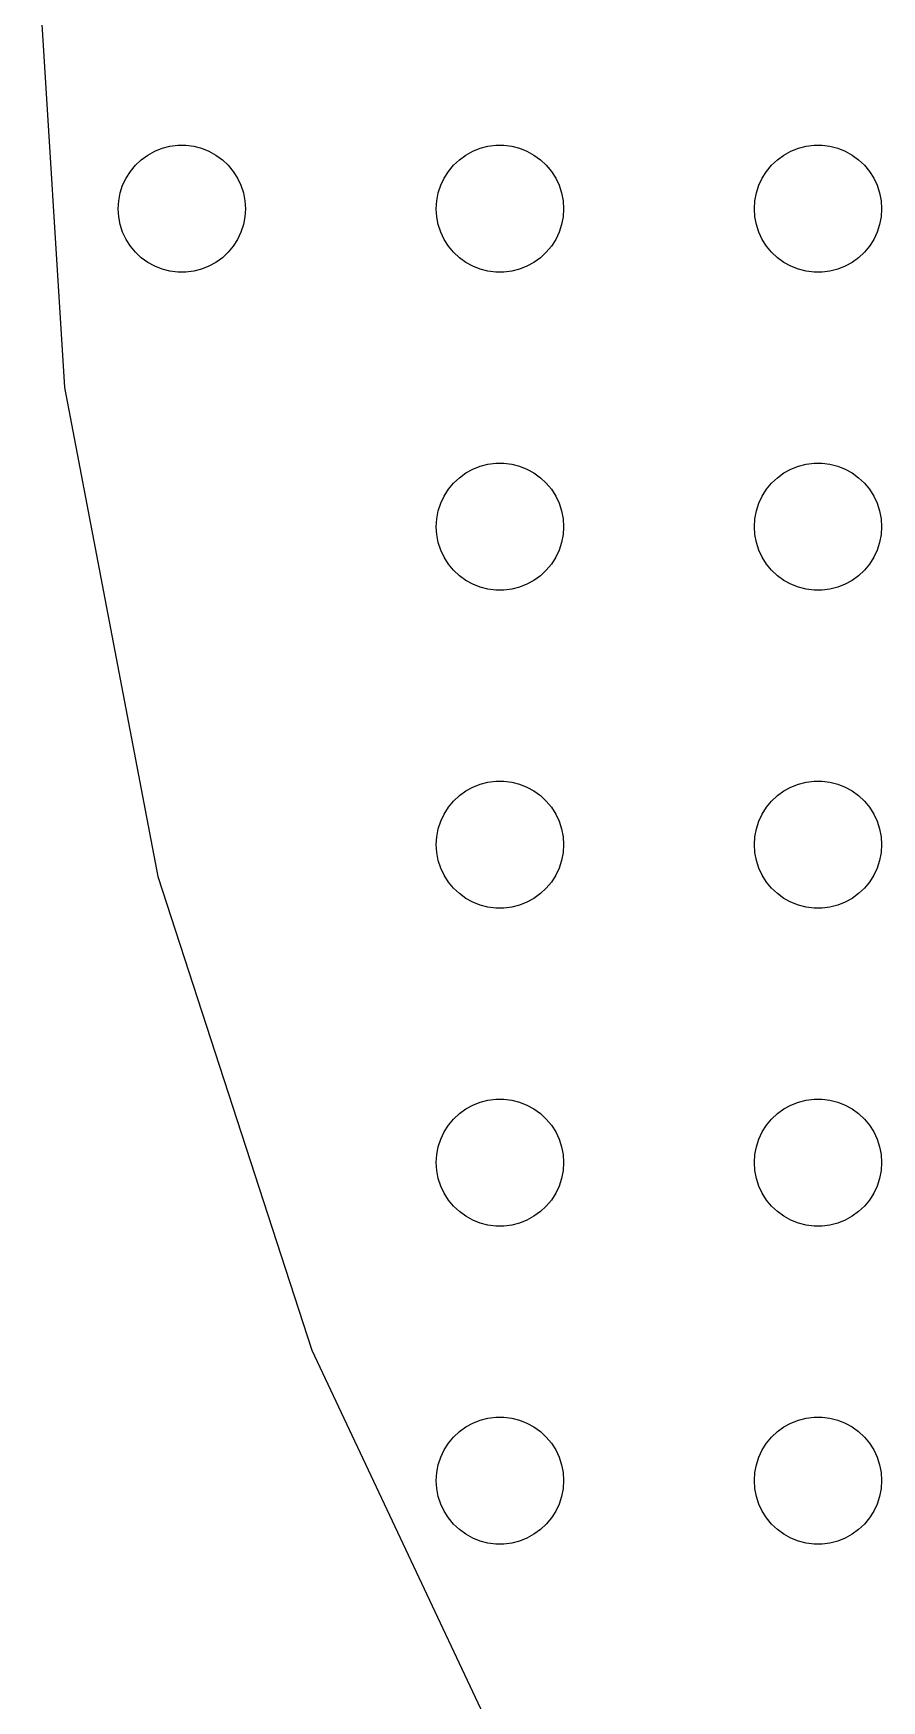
# Model space of a CAD drawing. Header units: metres. Extents: x -187 to 187, y -187 to 187.
# Drawn here: x -187 to -147, y -85.4 to -6.7 of the extents above; entities that cross this region are included whole.
import ezdxf

# ---------------------------------------------------------------- set-up
doc = ezdxf.new("R2010")
doc.units = ezdxf.units.M

msp = doc.modelspace()

# ---------------------------------------------------------------- linework, layer by layer
for p, q in [((-187, 0), (-185.525, -23.4373)), ((-181.912, -12.6884), (-181.607, -12.467)), ((-181.607, -12.467), (-181.277, -12.2855)), ((-181.277, -12.2855), (-180.927, -12.1468)), ((-180.927, -12.1468), (-180.562, -12.0531)), ((-180.562, -12.0531), (-180.188, -12.0059)), ((-180.188, -12.0059), (-179.812, -12.0059)), ((-179.812, -12.0059), (-179.438, -12.0531)), ((-179.438, -12.0531), (-179.073, -12.1468)), ((-179.073, -12.1468), (-178.723, -12.2855)), ((-178.723, -12.2855), (-178.393, -12.467)), ((-178.393, -12.467), (-178.088, -12.6884)), ((-166.912, -12.6884), (-166.607, -12.467)), ((-166.607, -12.467), (-166.277, -12.2855)), ((-166.277, -12.2855), (-165.927, -12.1468)), ((-165.927, -12.1468), (-165.562, -12.0531)), ((-165.562, -12.0531), (-165.188, -12.0059)), ((-165.188, -12.0059), (-164.812, -12.0059)), ((-164.812, -12.0059), (-164.438, -12.0531)), ((-164.438, -12.0531), (-164.073, -12.1468)), ((-164.073, -12.1468), (-163.723, -12.2855)), ((-163.723, -12.2855), (-163.393, -12.467)), ((-163.393, -12.467), (-163.088, -12.6884)), ((-151.912, -12.6884), (-151.607, -12.467)), ((-151.607, -12.467), (-151.277, -12.2855)), ((-151.277, -12.2855), (-150.927, -12.1468)), ((-150.927, -12.1468), (-150.562, -12.0531)), ((-150.562, -12.0531), (-150.188, -12.0059)), ((-150.188, -12.0059), (-149.812, -12.0059)), ((-149.812, -12.0059), (-149.438, -12.0531)), ((-149.438, -12.0531), (-149.073, -12.1468)), ((-149.073, -12.1468), (-148.723, -12.2855)), ((-148.723, -12.2855), (-148.393, -12.467)), ((-148.393, -12.467), (-148.088, -12.6884)), ((-182.629, -13.5547), (-182.427, -13.2366)), ((-182.427, -13.2366), (-182.187, -12.9464)), ((-182.187, -12.9464), (-181.912, -12.6884)), ((-178.088, -12.6884), (-177.813, -12.9464)), ((-177.813, -12.9464), (-177.573, -13.2366)), ((-177.573, -13.2366), (-177.371, -13.5547)), ((-167.629, -13.5547), (-167.427, -13.2366)), ((-167.427, -13.2366), (-167.187, -12.9464)), ((-167.187, -12.9464), (-166.912, -12.6884)), ((-163.088, -12.6884), (-162.813, -12.9464)), ((-162.813, -12.9464), (-162.573, -13.2366)), ((-162.573, -13.2366), (-162.371, -13.5547)), ((-152.629, -13.5547), (-152.427, -13.2366)), ((-152.427, -13.2366), (-152.187, -12.9464)), ((-152.187, -12.9464), (-151.912, -12.6884)), ((-148.088, -12.6884), (-147.813, -12.9464)), ((-147.813, -12.9464), (-147.573, -13.2366)), ((-147.573, -13.2366), (-147.371, -13.5547)), ((-182.906, -14.2539), (-182.789, -13.8956)), ((-182.789, -13.8956), (-182.629, -13.5547)), ((-177.371, -13.5547), (-177.211, -13.8956)), ((-177.211, -13.8956), (-177.094, -14.2539)), ((-167.906, -14.2539), (-167.789, -13.8956)), ((-167.789, -13.8956), (-167.629, -13.5547)), ((-162.371, -13.5547), (-162.211, -13.8956)), ((-162.211, -13.8956), (-162.094, -14.2539)), ((-152.906, -14.2539), (-152.789, -13.8956)), ((-152.789, -13.8956), (-152.629, -13.5547)), ((-147.371, -13.5547), (-147.211, -13.8956)), ((-147.211, -13.8956), (-147.094, -14.2539)), ((-183, -15), (-182.976, -14.624)), ((-182.976, -14.624), (-182.906, -14.2539)), ((-177.094, -14.2539), (-177.024, -14.624)), ((-177.024, -14.624), (-177, -15)), ((-168, -15), (-167.976, -14.624)), ((-167.976, -14.624), (-167.906, -14.2539)), ((-162.094, -14.2539), (-162.024, -14.624)), ((-162.024, -14.624), (-162, -15)), ((-153, -15), (-152.976, -14.624)), ((-152.976, -14.624), (-152.906, -14.2539)), ((-147.094, -14.2539), (-147.024, -14.624)), ((-147.024, -14.624), (-147, -15)), ((-182.976, -15.376), (-183, -15)), ((-182.906, -15.7461), (-182.976, -15.376)), ((-177.024, -15.376), (-177.094, -15.7461)), ((-177, -15), (-177.024, -15.376)), ((-167.976, -15.376), (-168, -15)), ((-167.906, -15.7461), (-167.976, -15.376)), ((-162.024, -15.376), (-162.094, -15.7461)), ((-162, -15), (-162.024, -15.376)), ((-152.976, -15.376), (-153, -15)), ((-152.906, -15.7461), (-152.976, -15.376)), ((-147.024, -15.376), (-147.094, -15.7461)), ((-147, -15), (-147.024, -15.376)), ((-182.789, -16.1044), (-182.906, -15.7461)), ((-182.629, -16.4453), (-182.789, -16.1044)), ((-182.427, -16.7634), (-182.629, -16.4453)), ((-177.371, -16.4453), (-177.573, -16.7634)), ((-177.211, -16.1044), (-177.371, -16.4453)), ((-177.094, -15.7461), (-177.211, -16.1044)), ((-167.789, -16.1044), (-167.906, -15.7461)), ((-167.629, -16.4453), (-167.789, -16.1044)), ((-167.427, -16.7634), (-167.629, -16.4453)), ((-162.371, -16.4453), (-162.573, -16.7634)), ((-162.211, -16.1044), (-162.371, -16.4453)), ((-162.094, -15.7461), (-162.211, -16.1044)), ((-152.789, -16.1044), (-152.906, -15.7461)), ((-152.629, -16.4453), (-152.789, -16.1044)), ((-152.427, -16.7634), (-152.629, -16.4453)), ((-147.371, -16.4453), (-147.573, -16.7634)), ((-147.211, -16.1044), (-147.371, -16.4453)), ((-147.094, -15.7461), (-147.211, -16.1044)), ((-182.187, -17.0536), (-182.427, -16.7634)), ((-181.912, -17.3115), (-182.187, -17.0536)), ((-177.813, -17.0536), (-178.088, -17.3115)), ((-177.573, -16.7634), (-177.813, -17.0536)), ((-167.187, -17.0536), (-167.427, -16.7634)), ((-166.912, -17.3115), (-167.187, -17.0536)), ((-162.813, -17.0536), (-163.088, -17.3115)), ((-162.573, -16.7634), (-162.813, -17.0536)), ((-152.187, -17.0536), (-152.427, -16.7634)), ((-151.912, -17.3115), (-152.187, -17.0536)), ((-147.813, -17.0536), (-148.088, -17.3115)), ((-147.573, -16.7634), (-147.813, -17.0536)), ((-181.607, -17.533), (-181.912, -17.3115)), ((-181.277, -17.7145), (-181.607, -17.533)), ((-180.927, -17.8532), (-181.277, -17.7145)), ((-180.562, -17.9469), (-180.927, -17.8532)), ((-180.188, -17.9941), (-180.562, -17.9469)), ((-179.812, -17.9941), (-180.188, -17.9941)), ((-179.438, -17.9469), (-179.812, -17.9941)), ((-179.073, -17.8532), (-179.438, -17.9469)), ((-178.723, -17.7145), (-179.073, -17.8532)), ((-178.393, -17.533), (-178.723, -17.7145)), ((-178.088, -17.3115), (-178.393, -17.533)), ((-166.607, -17.533), (-166.912, -17.3115)), ((-166.277, -17.7145), (-166.607, -17.533)), ((-165.927, -17.8532), (-166.277, -17.7145)), ((-165.562, -17.9469), (-165.927, -17.8532)), ((-165.188, -17.9941), (-165.562, -17.9469)), ((-164.812, -17.9941), (-165.188, -17.9941)), ((-164.438, -17.9469), (-164.812, -17.9941)), ((-164.073, -17.8532), (-164.438, -17.9469)), ((-163.723, -17.7145), (-164.073, -17.8532)), ((-163.393, -17.533), (-163.723, -17.7145)), ((-163.088, -17.3115), (-163.393, -17.533)), ((-151.607, -17.533), (-151.912, -17.3115)), ((-151.277, -17.7145), (-151.607, -17.533)), ((-150.927, -17.8532), (-151.277, -17.7145)), ((-150.562, -17.9469), (-150.927, -17.8532)), ((-150.188, -17.9941), (-150.562, -17.9469)), ((-149.812, -17.9941), (-150.188, -17.9941)), ((-149.438, -17.9469), (-149.812, -17.9941)), ((-149.073, -17.8532), (-149.438, -17.9469)), ((-148.723, -17.7145), (-149.073, -17.8532)), ((-148.393, -17.533), (-148.723, -17.7145)), ((-148.088, -17.3115), (-148.393, -17.533)), ((-185.525, -23.4373), (-181.125, -46.505)), ((-166.912, -27.6884), (-166.607, -27.467)), ((-166.607, -27.467), (-166.277, -27.2855)), ((-166.277, -27.2855), (-165.927, -27.1468)), ((-165.927, -27.1468), (-165.562, -27.0531)), ((-165.562, -27.0531), (-165.188, -27.0059)), ((-165.188, -27.0059), (-164.812, -27.0059)), ((-164.812, -27.0059), (-164.438, -27.0531)), ((-164.438, -27.0531), (-164.073, -27.1468)), ((-164.073, -27.1468), (-163.723, -27.2855)), ((-163.723, -27.2855), (-163.393, -27.467)), ((-163.393, -27.467), (-163.088, -27.6884)), ((-151.912, -27.6884), (-151.607, -27.467)), ((-151.607, -27.467), (-151.277, -27.2855)), ((-151.277, -27.2855), (-150.927, -27.1468)), ((-150.927, -27.1468), (-150.562, -27.0531)), ((-150.562, -27.0531), (-150.188, -27.0059)), ((-150.188, -27.0059), (-149.812, -27.0059)), ((-149.812, -27.0059), (-149.438, -27.0531)), ((-149.438, -27.0531), (-149.073, -27.1468)), ((-149.073, -27.1468), (-148.723, -27.2855)), ((-148.723, -27.2855), (-148.393, -27.467)), ((-148.393, -27.467), (-148.088, -27.6884)), ((-167.629, -28.5547), (-167.427, -28.2366)), ((-167.427, -28.2366), (-167.187, -27.9464)), ((-167.187, -27.9464), (-166.912, -27.6884)), ((-163.088, -27.6884), (-162.813, -27.9464)), ((-162.813, -27.9464), (-162.573, -28.2366)), ((-162.573, -28.2366), (-162.371, -28.5547)), ((-152.629, -28.5547), (-152.427, -28.2366)), ((-152.427, -28.2366), (-152.187, -27.9464)), ((-152.187, -27.9464), (-151.912, -27.6884)), ((-148.088, -27.6884), (-147.813, -27.9464)), ((-147.813, -27.9464), (-147.573, -28.2366)), ((-147.573, -28.2366), (-147.371, -28.5547)), ((-167.906, -29.2539), (-167.789, -28.8956)), ((-167.789, -28.8956), (-167.629, -28.5547)), ((-162.371, -28.5547), (-162.211, -28.8956)), ((-162.211, -28.8956), (-162.094, -29.2539)), ((-152.906, -29.2539), (-152.789, -28.8956)), ((-152.789, -28.8956), (-152.629, -28.5547)), ((-147.371, -28.5547), (-147.211, -28.8956)), ((-147.211, -28.8956), (-147.094, -29.2539)), ((-168, -30), (-167.976, -29.624)), ((-167.976, -29.624), (-167.906, -29.2539)), ((-162.094, -29.2539), (-162.024, -29.624)), ((-162.024, -29.624), (-162, -30)), ((-153, -30), (-152.976, -29.624)), ((-152.976, -29.624), (-152.906, -29.2539)), ((-147.094, -29.2539), (-147.024, -29.624)), ((-147.024, -29.624), (-147, -30)), ((-167.976, -30.376), (-168, -30)), ((-167.906, -30.7461), (-167.976, -30.376)), ((-162.024, -30.376), (-162.094, -30.7461)), ((-162, -30), (-162.024, -30.376)), ((-152.976, -30.376), (-153, -30)), ((-152.906, -30.7461), (-152.976, -30.376)), ((-147.024, -30.376), (-147.094, -30.7461)), ((-147, -30), (-147.024, -30.376)), ((-167.789, -31.1044), (-167.906, -30.7461)), ((-167.629, -31.4453), (-167.789, -31.1044)), ((-167.427, -31.7634), (-167.629, -31.4453)), ((-162.371, -31.4453), (-162.573, -31.7634)), ((-162.211, -31.1044), (-162.371, -31.4453)), ((-162.094, -30.7461), (-162.211, -31.1044)), ((-152.789, -31.1044), (-152.906, -30.7461)), ((-152.629, -31.4453), (-152.789, -31.1044)), ((-152.427, -31.7634), (-152.629, -31.4453)), ((-147.371, -31.4453), (-147.573, -31.7634)), ((-147.211, -31.1044), (-147.371, -31.4453)), ((-147.094, -30.7461), (-147.211, -31.1044)), ((-167.187, -32.0536), (-167.427, -31.7634)), ((-166.912, -32.3115), (-167.187, -32.0536)), ((-162.813, -32.0536), (-163.088, -32.3115)), ((-162.573, -31.7634), (-162.813, -32.0536)), ((-152.187, -32.0536), (-152.427, -31.7634)), ((-151.912, -32.3115), (-152.187, -32.0536)), ((-147.813, -32.0536), (-148.088, -32.3115)), ((-147.573, -31.7634), (-147.813, -32.0536)), ((-166.607, -32.533), (-166.912, -32.3115)), ((-166.277, -32.7145), (-166.607, -32.533)), ((-165.927, -32.8532), (-166.277, -32.7145)), ((-165.562, -32.9469), (-165.927, -32.8532)), ((-165.188, -32.9941), (-165.562, -32.9469)), ((-164.812, -32.9941), (-165.188, -32.9941)), ((-164.438, -32.9469), (-164.812, -32.9941)), ((-164.073, -32.8532), (-164.438, -32.9469)), ((-163.723, -32.7145), (-164.073, -32.8532)), ((-163.393, -32.533), (-163.723, -32.7145)), ((-163.088, -32.3115), (-163.393, -32.533)), ((-151.607, -32.533), (-151.912, -32.3115)), ((-151.277, -32.7145), (-151.607, -32.533)), ((-150.927, -32.8532), (-151.277, -32.7145)), ((-150.562, -32.9469), (-150.927, -32.8532)), ((-150.188, -32.9941), (-150.562, -32.9469)), ((-149.812, -32.9941), (-150.188, -32.9941)), ((-149.438, -32.9469), (-149.812, -32.9941)), ((-149.073, -32.8532), (-149.438, -32.9469)), ((-148.723, -32.7145), (-149.073, -32.8532)), ((-148.393, -32.533), (-148.723, -32.7145)), ((-148.088, -32.3115), (-148.393, -32.533)), ((-166.912, -42.6885), (-166.607, -42.467)), ((-166.607, -42.467), (-166.277, -42.2855)), ((-166.277, -42.2855), (-165.927, -42.1468)), ((-165.927, -42.1468), (-165.562, -42.0531)), ((-165.562, -42.0531), (-165.188, -42.0059)), ((-165.188, -42.0059), (-164.812, -42.0059)), ((-164.812, -42.0059), (-164.438, -42.0531)), ((-164.438, -42.0531), (-164.073, -42.1468)), ((-164.073, -42.1468), (-163.723, -42.2855)), ((-163.723, -42.2855), (-163.393, -42.467)), ((-163.393, -42.467), (-163.088, -42.6885)), ((-151.912, -42.6885), (-151.607, -42.467)), ((-151.607, -42.467), (-151.277, -42.2855)), ((-151.277, -42.2855), (-150.927, -42.1468)), ((-150.927, -42.1468), (-150.562, -42.0531)), ((-150.562, -42.0531), (-150.188, -42.0059)), ((-150.188, -42.0059), (-149.812, -42.0059)), ((-149.812, -42.0059), (-149.438, -42.0531)), ((-149.438, -42.0531), (-149.073, -42.1468)), ((-149.073, -42.1468), (-148.723, -42.2855)), ((-148.723, -42.2855), (-148.393, -42.467)), ((-148.393, -42.467), (-148.088, -42.6885)), ((-167.629, -43.5547), (-167.427, -43.2366)), ((-167.427, -43.2366), (-167.187, -42.9464)), ((-167.187, -42.9464), (-166.912, -42.6885)), ((-163.088, -42.6885), (-162.813, -42.9464)), ((-162.813, -42.9464), (-162.573, -43.2366)), ((-162.573, -43.2366), (-162.371, -43.5547)), ((-152.629, -43.5547), (-152.427, -43.2366)), ((-152.427, -43.2366), (-152.187, -42.9464)), ((-152.187, -42.9464), (-151.912, -42.6885)), ((-148.088, -42.6885), (-147.813, -42.9464)), ((-147.813, -42.9464), (-147.573, -43.2366)), ((-147.573, -43.2366), (-147.371, -43.5547)), ((-167.906, -44.2539), (-167.789, -43.8956)), ((-167.789, -43.8956), (-167.629, -43.5547)), ((-162.371, -43.5547), (-162.211, -43.8956)), ((-162.211, -43.8956), (-162.094, -44.2539)), ((-152.906, -44.2539), (-152.789, -43.8956)), ((-152.789, -43.8956), (-152.629, -43.5547)), ((-147.371, -43.5547), (-147.211, -43.8956)), ((-147.211, -43.8956), (-147.094, -44.2539)), ((-168, -45), (-167.976, -44.624)), ((-167.976, -44.624), (-167.906, -44.2539)), ((-162.094, -44.2539), (-162.024, -44.624)), ((-162.024, -44.624), (-162, -45)), ((-153, -45), (-152.976, -44.624)), ((-152.976, -44.624), (-152.906, -44.2539)), ((-147.094, -44.2539), (-147.024, -44.624)), ((-147.024, -44.624), (-147, -45)), ((-167.976, -45.376), (-168, -45)), ((-167.906, -45.7461), (-167.976, -45.376)), ((-162.024, -45.376), (-162.094, -45.7461)), ((-162, -45), (-162.024, -45.376)), ((-152.976, -45.376), (-153, -45)), ((-152.906, -45.7461), (-152.976, -45.376)), ((-147.024, -45.376), (-147.094, -45.7461)), ((-147, -45), (-147.024, -45.376)), ((-167.789, -46.1044), (-167.906, -45.7461)), ((-167.629, -46.4453), (-167.789, -46.1044)), ((-162.211, -46.1044), (-162.371, -46.4453)), ((-162.094, -45.7461), (-162.211, -46.1044)), ((-152.789, -46.1044), (-152.906, -45.7461)), ((-152.629, -46.4453), (-152.789, -46.1044)), ((-147.211, -46.1044), (-147.371, -46.4453)), ((-147.094, -45.7461), (-147.211, -46.1044)), ((-181.125, -46.505), (-173.868, -68.8393)), ((-167.427, -46.7634), (-167.629, -46.4453)), ((-167.187, -47.0536), (-167.427, -46.7634)), ((-166.912, -47.3115), (-167.187, -47.0536)), ((-162.813, -47.0536), (-163.088, -47.3115)), ((-162.573, -46.7634), (-162.813, -47.0536)), ((-162.371, -46.4453), (-162.573, -46.7634)), ((-152.427, -46.7634), (-152.629, -46.4453)), ((-152.187, -47.0536), (-152.427, -46.7634)), ((-151.912, -47.3115), (-152.187, -47.0536)), ((-147.813, -47.0536), (-148.088, -47.3115)), ((-147.573, -46.7634), (-147.813, -47.0536)), ((-147.371, -46.4453), (-147.573, -46.7634)), ((-166.607, -47.533), (-166.912, -47.3115)), ((-166.277, -47.7145), (-166.607, -47.533)), ((-165.927, -47.8532), (-166.277, -47.7145)), ((-165.562, -47.9469), (-165.927, -47.8532)), ((-165.188, -47.9941), (-165.562, -47.9469)), ((-164.438, -47.9469), (-164.812, -47.9941)), ((-164.073, -47.8532), (-164.438, -47.9469)), ((-163.723, -47.7145), (-164.073, -47.8532)), ((-163.393, -47.533), (-163.723, -47.7145)), ((-163.088, -47.3115), (-163.393, -47.533)), ((-151.607, -47.533), (-151.912, -47.3115)), ((-151.277, -47.7145), (-151.607, -47.533)), ((-150.927, -47.8532), (-151.277, -47.7145)), ((-150.562, -47.9469), (-150.927, -47.8532)), ((-150.188, -47.9941), (-150.562, -47.9469)), ((-149.438, -47.9469), (-149.812, -47.9941)), ((-149.073, -47.8532), (-149.438, -47.9469)), ((-148.723, -47.7145), (-149.073, -47.8532)), ((-148.393, -47.533), (-148.723, -47.7145)), ((-148.088, -47.3115), (-148.393, -47.533)), ((-164.812, -47.9941), (-165.188, -47.9941)), ((-149.812, -47.9941), (-150.188, -47.9941)), ((-166.607, -57.467), (-166.277, -57.2855)), ((-166.277, -57.2855), (-165.927, -57.1468)), ((-165.927, -57.1468), (-165.562, -57.0531)), ((-165.562, -57.0531), (-165.188, -57.0059)), ((-165.188, -57.0059), (-164.812, -57.0059)), ((-164.812, -57.0059), (-164.438, -57.0531)), ((-164.438, -57.0531), (-164.073, -57.1468)), ((-164.073, -57.1468), (-163.723, -57.2855)), ((-163.723, -57.2855), (-163.393, -57.467)), ((-151.607, -57.467), (-151.277, -57.2855)), ((-151.277, -57.2855), (-150.927, -57.1468)), ((-150.927, -57.1468), (-150.562, -57.0531)), ((-150.562, -57.0531), (-150.188, -57.0059)), ((-150.188, -57.0059), (-149.812, -57.0059)), ((-149.812, -57.0059), (-149.438, -57.0531)), ((-149.438, -57.0531), (-149.073, -57.1468)), ((-149.073, -57.1468), (-148.723, -57.2855)), ((-148.723, -57.2855), (-148.393, -57.467)), ((-167.427, -58.2366), (-167.187, -57.9464)), ((-167.187, -57.9464), (-166.912, -57.6885)), ((-166.912, -57.6885), (-166.607, -57.467)), ((-163.393, -57.467), (-163.088, -57.6885)), ((-163.088, -57.6885), (-162.813, -57.9464)), ((-162.813, -57.9464), (-162.573, -58.2366)), ((-152.427, -58.2366), (-152.187, -57.9464)), ((-152.187, -57.9464), (-151.912, -57.6885)), ((-151.912, -57.6885), (-151.607, -57.467)), ((-148.393, -57.467), (-148.088, -57.6885)), ((-148.088, -57.6885), (-147.813, -57.9464)), ((-147.813, -57.9464), (-147.573, -58.2366)), ((-167.906, -59.2539), (-167.789, -58.8956)), ((-167.789, -58.8956), (-167.629, -58.5547)), ((-167.629, -58.5547), (-167.427, -58.2366)), ((-162.573, -58.2366), (-162.371, -58.5547)), ((-162.371, -58.5547), (-162.211, -58.8956)), ((-162.211, -58.8956), (-162.094, -59.2539)), ((-152.906, -59.2539), (-152.789, -58.8956)), ((-152.789, -58.8956), (-152.629, -58.5547)), ((-152.629, -58.5547), (-152.427, -58.2366)), ((-147.573, -58.2366), (-147.371, -58.5547)), ((-147.371, -58.5547), (-147.211, -58.8956)), ((-147.211, -58.8956), (-147.094, -59.2539)), ((-168, -60), (-167.976, -59.624)), ((-167.976, -59.624), (-167.906, -59.2539)), ((-162.094, -59.2539), (-162.024, -59.624)), ((-162.024, -59.624), (-162, -60)), ((-153, -60), (-152.976, -59.624)), ((-152.976, -59.624), (-152.906, -59.2539)), ((-147.094, -59.2539), (-147.024, -59.624)), ((-147.024, -59.624), (-147, -60)), ((-167.976, -60.376), (-168, -60)), ((-167.906, -60.7461), (-167.976, -60.376)), ((-162.024, -60.376), (-162.094, -60.7461)), ((-162, -60), (-162.024, -60.376)), ((-152.976, -60.376), (-153, -60)), ((-152.906, -60.7461), (-152.976, -60.376)), ((-147.024, -60.376), (-147.094, -60.7461)), ((-147, -60), (-147.024, -60.376)), ((-167.789, -61.1044), (-167.906, -60.7461)), ((-167.629, -61.4453), (-167.789, -61.1044)), ((-162.211, -61.1044), (-162.371, -61.4453)), ((-162.094, -60.7461), (-162.211, -61.1044)), ((-152.789, -61.1044), (-152.906, -60.7461)), ((-152.629, -61.4453), (-152.789, -61.1044)), ((-147.211, -61.1044), (-147.371, -61.4453)), ((-147.094, -60.7461), (-147.211, -61.1044)), ((-167.427, -61.7634), (-167.629, -61.4453)), ((-167.187, -62.0536), (-167.427, -61.7634)), ((-166.912, -62.3115), (-167.187, -62.0536)), ((-162.813, -62.0536), (-163.088, -62.3115)), ((-162.573, -61.7634), (-162.813, -62.0536)), ((-162.371, -61.4453), (-162.573, -61.7634)), ((-152.427, -61.7634), (-152.629, -61.4453)), ((-152.187, -62.0536), (-152.427, -61.7634)), ((-151.912, -62.3115), (-152.187, -62.0536)), ((-147.813, -62.0536), (-148.088, -62.3115)), ((-147.573, -61.7634), (-147.813, -62.0536)), ((-147.371, -61.4453), (-147.573, -61.7634)), ((-166.607, -62.533), (-166.912, -62.3115)), ((-166.277, -62.7145), (-166.607, -62.533)), ((-165.927, -62.8532), (-166.277, -62.7145)), ((-165.562, -62.9469), (-165.927, -62.8532)), ((-164.073, -62.8532), (-164.438, -62.9469)), ((-163.723, -62.7145), (-164.073, -62.8532)), ((-163.393, -62.533), (-163.723, -62.7145)), ((-163.088, -62.3115), (-163.393, -62.533)), ((-151.607, -62.533), (-151.912, -62.3115)), ((-151.277, -62.7145), (-151.607, -62.533)), ((-150.927, -62.8532), (-151.277, -62.7145)), ((-150.562, -62.9469), (-150.927, -62.8532)), ((-149.073, -62.8532), (-149.438, -62.9469)), ((-148.723, -62.7145), (-149.073, -62.8532)), ((-148.393, -62.533), (-148.723, -62.7145)), ((-148.088, -62.3115), (-148.393, -62.533)), ((-165.188, -62.9941), (-165.562, -62.9469)), ((-164.812, -62.9941), (-165.188, -62.9941)), ((-164.438, -62.9469), (-164.812, -62.9941)), ((-150.188, -62.9941), (-150.562, -62.9469)), ((-149.812, -62.9941), (-150.188, -62.9941)), ((-149.438, -62.9469), (-149.812, -62.9941)), ((-173.868, -68.8393), (-163.869, -90.0879)), ((-166.607, -72.467), (-166.277, -72.2855)), ((-166.277, -72.2855), (-165.927, -72.1468)), ((-165.927, -72.1468), (-165.562, -72.0531)), ((-165.562, -72.0531), (-165.188, -72.0059)), ((-165.188, -72.0059), (-164.812, -72.0059)), ((-164.812, -72.0059), (-164.438, -72.0531)), ((-164.438, -72.0531), (-164.073, -72.1468)), ((-164.073, -72.1468), (-163.723, -72.2855)), ((-163.723, -72.2855), (-163.393, -72.467)), ((-151.607, -72.467), (-151.277, -72.2855)), ((-151.277, -72.2855), (-150.927, -72.1468)), ((-150.927, -72.1468), (-150.562, -72.0531)), ((-150.562, -72.0531), (-150.188, -72.0059)), ((-150.188, -72.0059), (-149.812, -72.0059)), ((-149.812, -72.0059), (-149.438, -72.0531)), ((-149.438, -72.0531), (-149.073, -72.1468)), ((-149.073, -72.1468), (-148.723, -72.2855)), ((-148.723, -72.2855), (-148.393, -72.467)), ((-167.427, -73.2366), (-167.187, -72.9464)), ((-167.187, -72.9464), (-166.912, -72.6885)), ((-166.912, -72.6885), (-166.607, -72.467)), ((-163.393, -72.467), (-163.088, -72.6885)), ((-163.088, -72.6885), (-162.813, -72.9464)), ((-162.813, -72.9464), (-162.573, -73.2366)), ((-152.427, -73.2366), (-152.187, -72.9464)), ((-152.187, -72.9464), (-151.912, -72.6885)), ((-151.912, -72.6885), (-151.607, -72.467)), ((-148.393, -72.467), (-148.088, -72.6885)), ((-148.088, -72.6885), (-147.813, -72.9464)), ((-147.813, -72.9464), (-147.573, -73.2366)), ((-167.906, -74.2539), (-167.789, -73.8956)), ((-167.789, -73.8956), (-167.629, -73.5547)), ((-167.629, -73.5547), (-167.427, -73.2366)), ((-162.573, -73.2366), (-162.371, -73.5547)), ((-162.371, -73.5547), (-162.211, -73.8956)), ((-162.211, -73.8956), (-162.094, -74.2539)), ((-152.906, -74.2539), (-152.789, -73.8956)), ((-152.789, -73.8956), (-152.629, -73.5547)), ((-152.629, -73.5547), (-152.427, -73.2366)), ((-147.573, -73.2366), (-147.371, -73.5547)), ((-147.371, -73.5547), (-147.211, -73.8956)), ((-147.211, -73.8956), (-147.094, -74.2539)), ((-168, -75), (-167.976, -74.624)), ((-167.976, -74.624), (-167.906, -74.2539)), ((-162.094, -74.2539), (-162.024, -74.624)), ((-162.024, -74.624), (-162, -75)), ((-153, -75), (-152.976, -74.624)), ((-152.976, -74.624), (-152.906, -74.2539)), ((-147.094, -74.2539), (-147.024, -74.624)), ((-147.024, -74.624), (-147, -75)), ((-167.976, -75.376), (-168, -75)), ((-167.906, -75.7461), (-167.976, -75.376)), ((-162.024, -75.376), (-162.094, -75.7461)), ((-162, -75), (-162.024, -75.376)), ((-152.976, -75.376), (-153, -75)), ((-152.906, -75.7461), (-152.976, -75.376)), ((-147.024, -75.376), (-147.094, -75.7461)), ((-147, -75), (-147.024, -75.376)), ((-167.789, -76.1044), (-167.906, -75.7461)), ((-167.629, -76.4453), (-167.789, -76.1044)), ((-162.211, -76.1044), (-162.371, -76.4453)), ((-162.094, -75.7461), (-162.211, -76.1044)), ((-152.789, -76.1044), (-152.906, -75.7461)), ((-152.629, -76.4453), (-152.789, -76.1044)), ((-147.211, -76.1044), (-147.371, -76.4453)), ((-147.094, -75.7461), (-147.211, -76.1044)), ((-167.427, -76.7634), (-167.629, -76.4453)), ((-167.187, -77.0536), (-167.427, -76.7634)), ((-166.912, -77.3115), (-167.187, -77.0536)), ((-162.813, -77.0536), (-163.088, -77.3115)), ((-162.573, -76.7634), (-162.813, -77.0536)), ((-162.371, -76.4453), (-162.573, -76.7634)), ((-152.427, -76.7634), (-152.629, -76.4453)), ((-152.187, -77.0536), (-152.427, -76.7634)), ((-151.912, -77.3115), (-152.187, -77.0536)), ((-147.813, -77.0536), (-148.088, -77.3115)), ((-147.573, -76.7634), (-147.813, -77.0536)), ((-147.371, -76.4453), (-147.573, -76.7634)), ((-166.607, -77.533), (-166.912, -77.3115)), ((-166.277, -77.7145), (-166.607, -77.533)), ((-165.927, -77.8532), (-166.277, -77.7145)), ((-165.562, -77.9469), (-165.927, -77.8532)), ((-164.073, -77.8532), (-164.438, -77.9469)), ((-163.723, -77.7145), (-164.073, -77.8532)), ((-163.393, -77.533), (-163.723, -77.7145)), ((-163.088, -77.3115), (-163.393, -77.533)), ((-151.607, -77.533), (-151.912, -77.3115)), ((-151.277, -77.7145), (-151.607, -77.533)), ((-150.927, -77.8532), (-151.277, -77.7145)), ((-150.562, -77.9469), (-150.927, -77.8532)), ((-149.073, -77.8532), (-149.438, -77.9469)), ((-148.723, -77.7145), (-149.073, -77.8532)), ((-148.393, -77.533), (-148.723, -77.7145)), ((-148.088, -77.3115), (-148.393, -77.533)), ((-165.188, -77.9941), (-165.562, -77.9469)), ((-164.812, -77.9941), (-165.188, -77.9941)), ((-164.438, -77.9469), (-164.812, -77.9941)), ((-150.188, -77.9941), (-150.562, -77.9469)), ((-149.812, -77.9941), (-150.188, -77.9941)), ((-149.438, -77.9469), (-149.812, -77.9941))]:
    msp.add_line(p, q)

doc.saveas('drawing.dxf')
